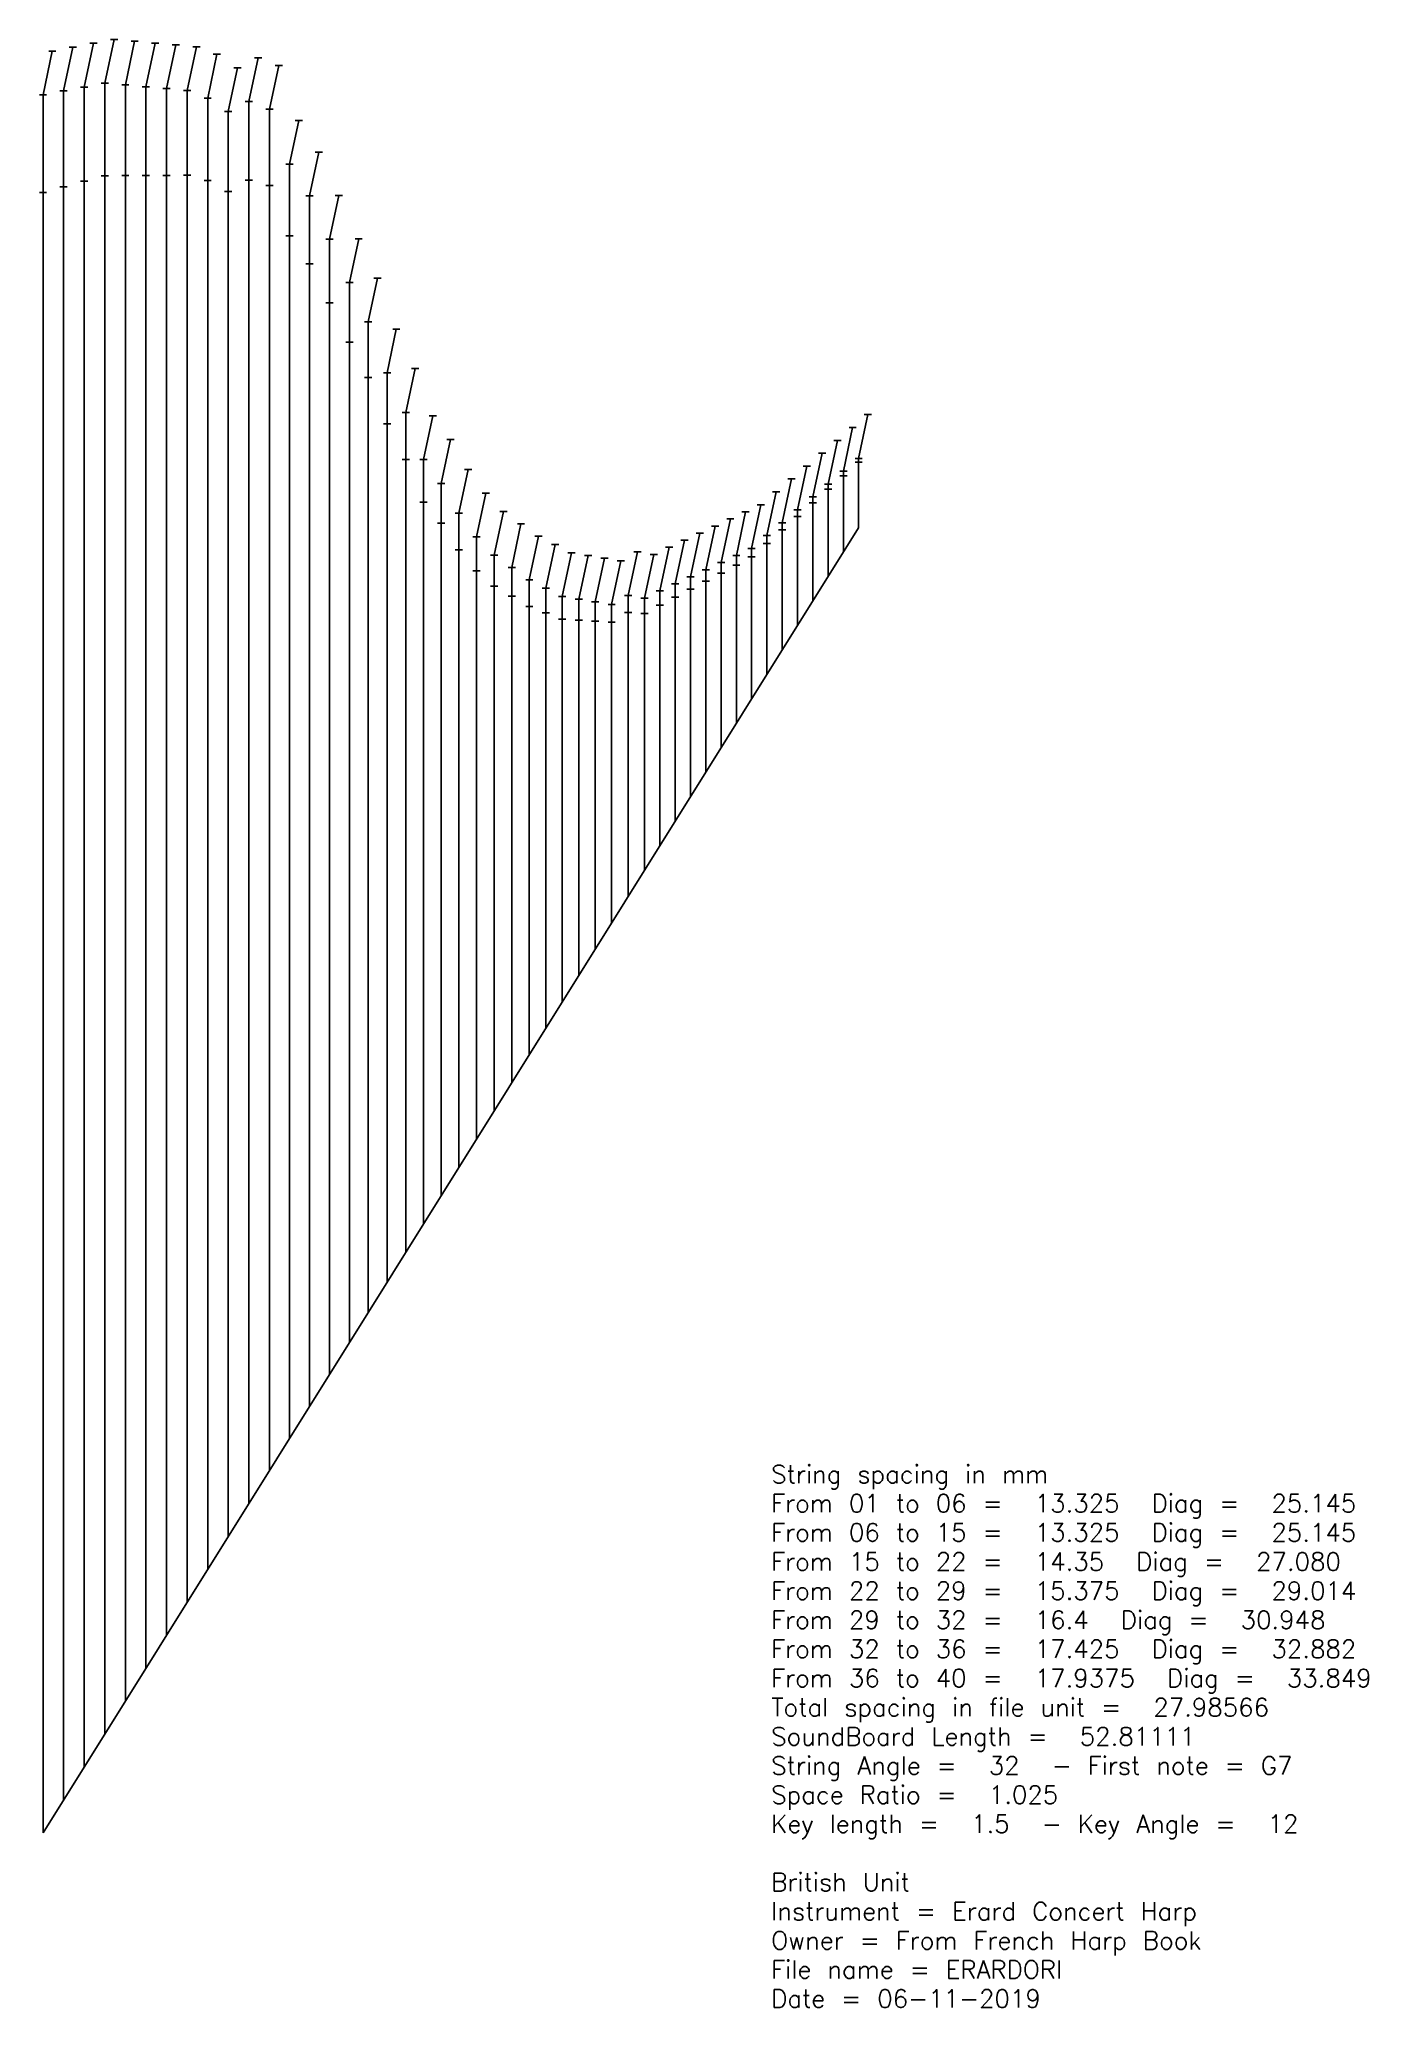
# Model space of a CAD drawing. Extents: x 9.9 to 55.5, y 4 to 71.6.
import ezdxf

# ---------------------------------------------------------------- set-up
doc = ezdxf.new("R2010")
doc.units = 0
doc.header["$MEASUREMENT"] = 0
doc.styles.get("Standard").update_dxf_attribs({"font": 'TXT.SHX'})

msp = doc.modelspace()

# ---------------------------------------------------------------- linework, layer by layer
for p, q in [((10, 69.643), (10.319, 71.143)), ((10.194, 71.143), (10.444, 71.143)), ((10.706, 69.779), (11.025, 71.279)), ((10.9, 71.279), (11.15, 71.279)), ((11.412, 69.915), (11.731, 71.415)), ((11.606, 71.415), (11.856, 71.415)), ((12.119, 70.051), (12.437, 71.551)), ((12.312, 71.551), (12.562, 71.551)), ((12.825, 69.989), (13.144, 71.489)), ((13.019, 71.489), (13.269, 71.489)), ((13.531, 69.926), (13.85, 71.426)), ((13.725, 71.426), (13.975, 71.426)), ((14.237, 69.863), (14.556, 71.363)), ((14.431, 71.363), (14.681, 71.363)), ((14.943, 69.8), (15.262, 71.3)), ((15.137, 71.3), (15.387, 71.3)), ((15.65, 69.538), (15.968, 71.038)), ((15.843, 71.038), (16.093, 71.038)), ((16.356, 69.078), (16.675, 70.578)), ((16.55, 70.578), (16.8, 70.578)), ((17.062, 69.414), (17.381, 70.914)), ((17.256, 70.914), (17.506, 70.914)), ((17.768, 69.152), (18.087, 70.652)), ((17.962, 70.652), (18.212, 70.652)), ((9.875, 69.643), (10.125, 69.643)), ((10, 10), (10, 69.643)), ((10.581, 69.779), (10.831, 69.779)), ((10.706, 11.13), (10.706, 69.779)), ((11.287, 69.915), (11.537, 69.915)), ((11.412, 12.26), (11.412, 69.915)), ((11.994, 70.051), (12.244, 70.051)), ((12.119, 13.39), (12.119, 70.051)), ((12.7, 69.989), (12.95, 69.989)), ((12.825, 14.521), (12.825, 69.989)), ((13.406, 69.926), (13.656, 69.926)), ((13.531, 15.651), (13.531, 69.926)), ((14.112, 69.863), (14.362, 69.863)), ((14.237, 16.781), (14.237, 69.863)), ((14.818, 69.8), (15.068, 69.8)), ((14.943, 17.911), (14.943, 69.8)), ((15.525, 69.538), (15.775, 69.538)), ((15.65, 19.041), (15.65, 69.538)), ((16.231, 69.078), (16.481, 69.078)), ((16.356, 20.171), (16.356, 69.078)), ((16.937, 69.414), (17.187, 69.414)), ((17.062, 21.302), (17.062, 69.414)), ((17.643, 69.152), (17.893, 69.152)), ((17.768, 22.432), (17.768, 69.152)), ((18.454, 67.268), (18.773, 68.768)), ((18.648, 68.768), (18.898, 68.768)), ((19.14, 66.178), (19.459, 67.678)), ((19.334, 67.678), (19.584, 67.678)), ((12.7, 66.876), (12.95, 66.876)), ((13.406, 66.88), (13.656, 66.88)), ((14.112, 66.884), (14.362, 66.884)), ((14.818, 66.888), (15.068, 66.888)), ((18.329, 67.268), (18.579, 67.268)), ((18.454, 23.53), (18.454, 67.268)), ((9.875, 66.296), (10.125, 66.296)), ((10.581, 66.488), (10.831, 66.488)), ((11.287, 66.68), (11.537, 66.68)), ((11.994, 66.872), (12.244, 66.872)), ((15.525, 66.704), (15.775, 66.704)), ((16.231, 66.334), (16.481, 66.334)), ((16.937, 66.713), (17.187, 66.713)), ((17.643, 66.53), (17.893, 66.53)), ((19.015, 66.178), (19.265, 66.178)), ((19.14, 24.627), (19.14, 66.178)), ((19.826, 64.692), (20.145, 66.192)), ((20.02, 66.192), (20.27, 66.192)), ((18.329, 64.813), (18.579, 64.813)), ((19.701, 64.692), (19.951, 64.692)), ((19.826, 25.725), (19.826, 64.692)), ((20.512, 63.205), (20.831, 64.705)), ((20.706, 64.705), (20.956, 64.705)), ((19.015, 63.847), (19.265, 63.847)), ((20.387, 63.205), (20.637, 63.205)), ((20.512, 26.823), (20.512, 63.205)), ((21.158, 61.852), (21.477, 63.352)), ((21.352, 63.352), (21.602, 63.352)), ((19.701, 62.505), (19.951, 62.505)), ((21.033, 61.852), (21.283, 61.852)), ((21.158, 27.856), (21.158, 61.852)), ((21.804, 60.103), (22.122, 61.603)), ((21.997, 61.603), (22.247, 61.603)), ((20.387, 61.163), (20.637, 61.163)), ((22.449, 58.75), (22.768, 60.25)), ((22.643, 60.25), (22.893, 60.25)), ((21.033, 59.945), (21.283, 59.945)), ((21.679, 60.103), (21.929, 60.103)), ((21.804, 28.89), (21.804, 60.103)), ((21.679, 58.351), (21.929, 58.351)), ((22.324, 58.75), (22.574, 58.75)), ((22.449, 29.923), (22.449, 58.75)), ((23.055, 57.135), (23.373, 58.635)), ((23.248, 58.635), (23.498, 58.635)), ((37.461, 56.73), (37.78, 58.23)), ((37.655, 58.23), (37.905, 58.23)), ((37.986, 57.172), (38.304, 58.672)), ((38.179, 58.672), (38.429, 58.672)), ((23.66, 56.314), (23.979, 57.814)), ((23.854, 57.814), (24.104, 57.814)), ((36.936, 56.288), (37.255, 57.788)), ((37.13, 57.788), (37.38, 57.788)), ((22.324, 57.132), (22.574, 57.132)), ((22.93, 57.135), (23.18, 57.135)), ((23.055, 30.892), (23.055, 57.135)), ((24.265, 55.294), (24.584, 56.794)), ((24.459, 56.794), (24.709, 56.794)), ((35.887, 55.404), (36.206, 56.904)), ((36.081, 56.904), (36.331, 56.904)), ((36.412, 55.847), (36.731, 57.347)), ((36.606, 57.347), (36.856, 57.347)), ((37.861, 57.172), (38.111, 57.172)), ((37.861, 57.038), (38.111, 57.038)), ((37.986, 54.786), (37.986, 57.172)), ((23.535, 56.314), (23.785, 56.314)), ((23.66, 31.86), (23.66, 56.314)), ((35.363, 54.963), (35.681, 56.463)), ((35.556, 56.463), (35.806, 56.463)), ((36.811, 56.288), (37.061, 56.288)), ((36.811, 56.11), (37.061, 56.11)), ((36.936, 53.107), (36.936, 56.288)), ((37.336, 56.73), (37.586, 56.73)), ((37.336, 56.574), (37.586, 56.574)), ((37.461, 53.947), (37.461, 56.73)), ((22.93, 55.662), (23.18, 55.662)), ((24.871, 54.474), (25.189, 55.974)), ((25.064, 55.974), (25.314, 55.974)), ((34.313, 54.079), (34.632, 55.579)), ((34.507, 55.579), (34.757, 55.579)), ((34.838, 54.52), (35.157, 56.02)), ((35.032, 56.02), (35.282, 56.02)), ((35.762, 55.404), (36.012, 55.404)), ((35.887, 51.428), (35.887, 55.404)), ((36.287, 55.847), (36.537, 55.847)), ((36.287, 55.646), (36.537, 55.646)), ((36.412, 52.268), (36.412, 55.847)), ((10, 10), (37.986, 54.786)), ((23.535, 54.942), (23.785, 54.942)), ((24.14, 55.294), (24.39, 55.294)), ((24.265, 32.829), (24.265, 55.294)), ((25.476, 53.853), (25.795, 55.353)), ((25.67, 55.353), (25.92, 55.353)), ((26.081, 53.429), (26.4, 54.929)), ((26.275, 54.929), (26.525, 54.929)), ((32.74, 53.349), (33.058, 54.849)), ((32.933, 54.849), (33.183, 54.849)), ((33.264, 53.592), (33.583, 55.092)), ((33.458, 55.092), (33.708, 55.092)), ((33.789, 53.835), (34.108, 55.335)), ((33.983, 55.335), (34.233, 55.335)), ((35.238, 54.963), (35.488, 54.963)), ((35.238, 54.717), (35.488, 54.717)), ((35.363, 50.589), (35.363, 54.963)), ((35.762, 55.181), (36.012, 55.181)), ((24.746, 54.474), (24.996, 54.474)), ((24.871, 33.798), (24.871, 54.474)), ((26.686, 53.006), (27.005, 54.506)), ((26.88, 54.506), (27.13, 54.506)), ((27.251, 52.717), (27.57, 54.217)), ((27.445, 54.217), (27.695, 54.217)), ((31.166, 52.62), (31.485, 54.12)), ((31.36, 54.12), (31.61, 54.12)), ((31.69, 52.863), (32.009, 54.363)), ((31.884, 54.363), (32.134, 54.363)), ((32.215, 53.106), (32.534, 54.606)), ((32.409, 54.606), (32.659, 54.606)), ((34.188, 54.079), (34.438, 54.079)), ((34.313, 48.91), (34.313, 54.079)), ((34.713, 54.52), (34.963, 54.52)), ((34.713, 54.252), (34.963, 54.252)), ((34.838, 49.749), (34.838, 54.52)), ((24.14, 54.033), (24.39, 54.033)), ((25.351, 53.853), (25.601, 53.853)), ((25.476, 34.767), (25.476, 53.853)), ((25.956, 53.429), (26.206, 53.429)), ((26.081, 35.735), (26.081, 53.429)), ((27.816, 52.429), (28.135, 53.929)), ((28.01, 53.929), (28.26, 53.929)), ((28.381, 52.339), (28.7, 53.839)), ((28.575, 53.839), (28.825, 53.839)), ((28.946, 52.249), (29.265, 53.749)), ((29.14, 53.749), (29.39, 53.749)), ((29.511, 52.159), (29.83, 53.659)), ((29.705, 53.659), (29.955, 53.659)), ((30.076, 52.467), (30.395, 53.967)), ((30.27, 53.967), (30.52, 53.967)), ((30.641, 52.377), (30.96, 53.877)), ((30.835, 53.877), (31.085, 53.877)), ((33.139, 53.592), (33.389, 53.592)), ((33.264, 47.23), (33.264, 53.592)), ((33.664, 53.835), (33.914, 53.835)), ((33.664, 53.511), (33.914, 53.511)), ((33.789, 48.07), (33.789, 53.835)), ((34.188, 53.788), (34.438, 53.788)), ((24.746, 53.313), (24.996, 53.313)), ((25.351, 52.781), (25.601, 52.781)), ((26.561, 53.006), (26.811, 53.006)), ((26.686, 36.704), (26.686, 53.006)), ((27.126, 52.717), (27.376, 52.717)), ((27.251, 37.608), (27.251, 52.717)), ((31.565, 52.863), (31.815, 52.863)), ((31.69, 44.712), (31.69, 52.863)), ((32.09, 53.106), (32.34, 53.106)), ((32.215, 45.551), (32.215, 53.106)), ((32.615, 53.349), (32.865, 53.349)), ((32.615, 52.958), (32.865, 52.958)), ((32.74, 46.391), (32.74, 53.349)), ((33.139, 53.235), (33.389, 53.235)), ((25.956, 52.436), (26.206, 52.436)), ((26.561, 52.091), (26.811, 52.091)), ((27.691, 52.429), (27.941, 52.429)), ((27.816, 38.512), (27.816, 52.429)), ((28.256, 52.339), (28.506, 52.339)), ((28.381, 39.416), (28.381, 52.339)), ((28.821, 52.249), (29.071, 52.249)), ((28.946, 40.32), (28.946, 52.249)), ((29.386, 52.159), (29.636, 52.159)), ((29.511, 41.225), (29.511, 52.159)), ((29.951, 52.467), (30.201, 52.467)), ((30.076, 42.129), (30.076, 52.467)), ((30.516, 52.377), (30.766, 52.377)), ((30.641, 43.033), (30.641, 52.377)), ((31.041, 52.62), (31.291, 52.62)), ((31.041, 52.129), (31.291, 52.129)), ((31.166, 43.872), (31.166, 52.62)), ((31.565, 52.405), (31.815, 52.405)), ((32.09, 52.682), (32.34, 52.682)), ((27.126, 51.869), (27.376, 51.869)), ((27.691, 51.648), (27.941, 51.648)), ((28.256, 51.614), (28.506, 51.614)), ((28.821, 51.58), (29.071, 51.58)), ((29.386, 51.545), (29.636, 51.545)), ((29.951, 51.886), (30.201, 51.886)), ((30.516, 51.852), (30.766, 51.852))]:
    msp.add_line(p, q)

# ---------------------------------------------------------------- texts
for s, p in [('String spacing in mm', (34.986, 22)), ('From 01 to 06 =  13.325  Diag =  25.145', (34.986, 21)), ('From 06 to 15 =  13.325  Diag =  25.145', (34.986, 20)), ('From 15 to 22 =  14.35  Diag =  27.080', (34.986, 19)), ('From 22 to 29 =  15.375  Diag =  29.014', (34.986, 18)), ('From 29 to 32 =  16.4  Diag =  30.948', (34.986, 17)), ('From 32 to 36 =  17.425  Diag =  32.882', (34.986, 16)), ('From 36 to 40 =  17.9375  Diag =  33.849', (34.986, 15)), ('Total spacing in file unit =  27.98566', (34.986, 14)), ('SoundBoard Length =  52.81111', (34.986, 13)), ('String Angle =  32  - First note = G7', (34.986, 12)), ('Space Ratio =  1.025', (34.986, 11)), ('Key length =  1.5  - Key Angle =  12', (34.986, 10)), ('British Unit', (34.986, 8)), ('Instrument = Erard Concert Harp', (34.986, 7)), ('Owner = From French Harp Book', (34.986, 6)), ('File name = ERARDORI', (34.986, 5)), ('Date = 06-11-2019', (34.986, 4))]:
    msp.add_text(s, height=0.61728).set_placement(p)

doc.saveas('drawing.dxf')
